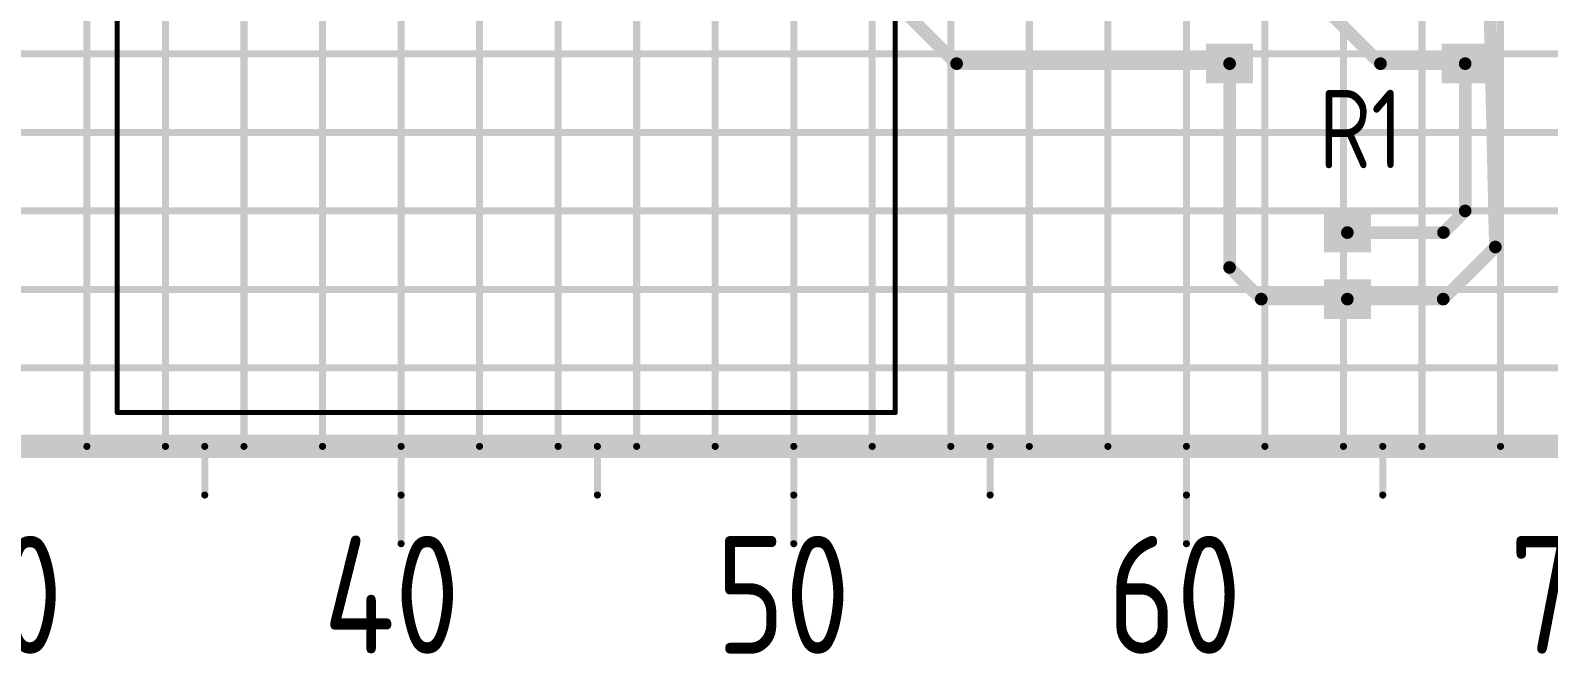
# Model space of a CAD drawing. Header units: millimetres. Extents: x 57 to 898, y 51 to 645.
# Drawn here: x 283.12 to 321.79, y 332.14 to 348.02 of the extents above; entities that cross this region are included whole.
import ezdxf

# ---------------------------------------------------------------- set-up
doc = ezdxf.new("R2010")
doc.units = ezdxf.units.MM
for name, color, linetype in [('Mechanical12', 56, 'Continuous'), ('Mechanical7', 56, 'Continuous'), ('Mechanical9', 56, 'Continuous')]:
    doc.layers.add(name, color=color, linetype=linetype)
doc.styles.add('GOST type A', font='gost.TTF', dxfattribs={"oblique": 15, "height": 0.2})

msp = doc.modelspace()

# ---------------------------------------------------------------- hatches: boundary and pattern name
at = {"layer": 'Mechanical12'}
for points in [[(314.262, 346.67), (314.262, 347.68), (313.068, 347.68), (313.068, 346.67)], [(314.262, 346.67), (314.262, 347.68), (313.068, 347.68), (313.068, 346.67)], [(319.068, 347.68), (319.068, 346.67), (320.262, 346.67), (320.262, 347.68)], [(319.068, 347.68), (319.068, 346.67), (320.262, 346.67), (320.262, 347.68)], [(317.262, 342.366), (317.262, 343.377), (316.068, 343.377), (316.068, 342.366)], [(317.262, 342.366), (317.262, 343.377), (316.068, 343.377), (316.068, 342.366)], [(317.262, 340.67), (317.262, 341.68), (316.068, 341.68), (316.068, 340.67)], [(317.262, 340.67), (317.262, 341.68), (316.068, 341.68), (316.068, 340.67)]]:
    msp.add_hatch(color=7, dxfattribs=at).paths.add_polyline_path(points)

# ---------------------------------------------------------------- linework, layer by layer
at = {"layer": 'Mechanical12', "color": 7}
for points, const_width in [([(285.339, 338.285), (285.339, 354.516)], 0.127), ([(305.151, 338.285), (305.151, 354.516)], 0.127), ([(300.325, 353.563), (306.713, 347.175)], 0.323), ([(315.811, 348.871), (317.507, 347.175)], 0.323), ([(320.288, 348.871), (320.434, 342.503)], 0.323), ([(306.713, 347.175), (313.665, 347.175)], 0.323), ([(313.665, 341.982), (313.665, 347.175)], 0.323), ([(317.507, 347.175), (319.665, 347.175)], 0.323), ([(319.665, 343.423), (319.665, 347.175)], 0.323), ([(319.113, 342.871), (319.665, 343.423)], 0.323), ([(316.665, 342.871), (319.113, 342.871)], 0.323), ([(319.105, 341.175), (320.434, 342.503)], 0.323), ([(313.665, 341.982), (314.472, 341.175)], 0.323), ([(314.472, 341.175), (316.665, 341.175)], 0.323), ([(316.665, 341.175), (319.105, 341.175)], 0.323), ([(285.339, 338.285), (305.151, 338.285)], 0.127), ([(252.565, 337.423), (373.665, 337.423)], 0.6), ([(252.565, 337.423), (373.665, 337.423)], 0.6), ([(252.565, 337.423), (373.665, 337.423)], 0.6), ([(252.565, 337.423), (373.665, 337.423)], 0.6)]:
    msp.add_lwpolyline(points, dxfattribs=dict(at, const_width=const_width))
for points, const_width in [([(306.632, 347.175, 1), (306.794, 347.175, 1)], 0.161), ([(306.632, 347.175, 1), (306.794, 347.175, 1)], 0.161), ([(313.584, 347.175, 1), (313.745, 347.175, 1)], 0.161), ([(313.584, 347.175, 1), (313.745, 347.175, 1)], 0.161), ([(317.426, 347.175, 1), (317.588, 347.175, 1)], 0.161), ([(317.426, 347.175, 1), (317.588, 347.175, 1)], 0.161), ([(319.584, 347.175, 1), (319.745, 347.175, 1)], 0.161), ([(319.584, 347.175, 1), (319.745, 347.175, 1)], 0.161), ([(319.584, 343.423, 1), (319.745, 343.423, 1)], 0.161), ([(319.584, 343.423, 1), (319.745, 343.423, 1)], 0.161), ([(316.584, 342.871, 1), (316.745, 342.871, 1)], 0.161), ([(319.032, 342.871, 1), (319.193, 342.871, 1)], 0.161), ([(319.032, 342.871, 1), (319.193, 342.871, 1)], 0.161), ([(320.353, 342.503, 1), (320.514, 342.503, 1)], 0.161), ([(320.353, 342.503, 1), (320.514, 342.503, 1)], 0.161), ([(313.584, 341.982, 1), (313.745, 341.982, 1)], 0.161), ([(313.584, 341.982, 1), (313.745, 341.982, 1)], 0.161), ([(314.391, 341.175, 1), (314.553, 341.175, 1)], 0.161), ([(314.391, 341.175, 1), (314.553, 341.175, 1)], 0.161), ([(316.584, 341.175, 1), (316.745, 341.175, 1)], 0.161), ([(316.584, 341.175, 1), (316.745, 341.175, 1)], 0.161), ([(319.025, 341.175, 1), (319.186, 341.175, 1)], 0.161), ([(319.025, 341.175, 1), (319.186, 341.175, 1)], 0.161), ([(285.307, 338.285, 1), (285.371, 338.285, 1)], 0.0635), ([(285.307, 338.285, 1), (285.371, 338.285, 1)], 0.0635), ([(305.119, 338.285, 1), (305.183, 338.285, 1)], 0.0635), ([(305.119, 338.285, 1), (305.183, 338.285, 1)], 0.0635)]:
    msp.add_lwpolyline(points, format="xyb", close=True, dxfattribs=dict(at, const_width=const_width))
at = {"layer": 'Mechanical9', "color": 7, "const_width": 0.18}
for points in [[(284.565, 337.423), (284.565, 518.023)], [(286.565, 337.423), (286.565, 518.023)], [(288.565, 337.423), (288.565, 518.023)], [(290.565, 337.423), (290.565, 518.023)], [(292.565, 337.423), (292.565, 518.023)], [(294.565, 337.423), (294.565, 518.023)], [(296.565, 337.423), (296.565, 518.023)], [(298.565, 337.423), (298.565, 518.023)], [(300.565, 337.423), (300.565, 518.023)], [(302.565, 337.423), (302.565, 518.023)], [(304.565, 337.423), (304.565, 518.023)], [(306.565, 337.423), (306.565, 518.023)], [(308.565, 337.423), (308.565, 518.023)], [(310.565, 337.423), (310.565, 518.023)], [(312.565, 337.423), (312.565, 518.023)], [(314.565, 337.423), (314.565, 518.023)], [(316.565, 337.423), (316.565, 518.023)], [(318.565, 337.423), (318.565, 518.023)], [(320.565, 337.423), (320.565, 518.023)], [(252.565, 347.423), (373.665, 347.423)], [(252.565, 345.423), (373.665, 345.423)], [(252.565, 343.423), (373.665, 343.423)], [(252.565, 341.423), (373.665, 341.423)], [(252.565, 339.423), (373.665, 339.423)], [(252.565, 337.423), (373.665, 337.423)], [(287.565, 336.183), (287.565, 337.423)], [(292.565, 336.183), (292.565, 337.423)], [(292.565, 334.943), (292.565, 337.423)], [(297.565, 336.183), (297.565, 337.423)], [(302.565, 336.183), (302.565, 337.423)], [(302.565, 334.943), (302.565, 337.423)], [(307.565, 336.183), (307.565, 337.423)], [(312.565, 336.183), (312.565, 337.423)], [(312.565, 334.943), (312.565, 337.423)], [(317.565, 336.183), (317.565, 337.423)]]:
    msp.add_lwpolyline(points, dxfattribs=at)
at = {"layer": 'Mechanical9', "color": 7, "const_width": 0.09}
for points in [[(284.52, 337.423, 1), (284.61, 337.423, 1)], [(286.52, 337.423, 1), (286.61, 337.423, 1)], [(287.52, 337.423, 1), (287.61, 337.423, 1)], [(288.52, 337.423, 1), (288.61, 337.423, 1)], [(290.52, 337.423, 1), (290.61, 337.423, 1)], [(292.52, 337.423, 1), (292.61, 337.423, 1)], [(292.52, 337.423, 1), (292.61, 337.423, 1)], [(292.52, 337.423, 1), (292.61, 337.423, 1)], [(294.52, 337.423, 1), (294.61, 337.423, 1)], [(296.52, 337.423, 1), (296.61, 337.423, 1)], [(297.52, 337.423, 1), (297.61, 337.423, 1)], [(298.52, 337.423, 1), (298.61, 337.423, 1)], [(300.52, 337.423, 1), (300.61, 337.423, 1)], [(302.52, 337.423, 1), (302.61, 337.423, 1)], [(302.52, 337.423, 1), (302.61, 337.423, 1)], [(302.52, 337.423, 1), (302.61, 337.423, 1)], [(304.52, 337.423, 1), (304.61, 337.423, 1)], [(306.52, 337.423, 1), (306.61, 337.423, 1)], [(307.52, 337.423, 1), (307.61, 337.423, 1)], [(308.52, 337.423, 1), (308.61, 337.423, 1)], [(310.52, 337.423, 1), (310.61, 337.423, 1)], [(312.52, 337.423, 1), (312.61, 337.423, 1)], [(312.52, 337.423, 1), (312.61, 337.423, 1)], [(312.52, 337.423, 1), (312.61, 337.423, 1)], [(314.52, 337.423, 1), (314.61, 337.423, 1)], [(316.52, 337.423, 1), (316.61, 337.423, 1)], [(317.52, 337.423, 1), (317.61, 337.423, 1)], [(318.52, 337.423, 1), (318.61, 337.423, 1)], [(320.52, 337.423, 1), (320.61, 337.423, 1)], [(287.52, 336.183, 1), (287.61, 336.183, 1)], [(292.52, 336.183, 1), (292.61, 336.183, 1)], [(297.52, 336.183, 1), (297.61, 336.183, 1)], [(302.52, 336.183, 1), (302.61, 336.183, 1)], [(307.52, 336.183, 1), (307.61, 336.183, 1)], [(312.52, 336.183, 1), (312.61, 336.183, 1)], [(317.52, 336.183, 1), (317.61, 336.183, 1)], [(292.52, 334.943, 1), (292.61, 334.943, 1)], [(302.52, 334.943, 1), (302.61, 334.943, 1)], [(312.52, 334.943, 1), (312.61, 334.943, 1)]]:
    msp.add_lwpolyline(points, format="xyb", close=True, dxfattribs=at)

# ---------------------------------------------------------------- texts
at = {"layer": 'Mechanical7', "color": 7, "style": 'GOST type A'}
for s, height, p in [('R1', 2, (315.938, 344.51)), ('30', 3, (280.587, 332.142)), ('40', 3, (290.589, 332.142)), ('50', 3, (300.587, 332.142)), ('60', 3, (310.559, 332.142)), ('70', 3, (320.798, 332.142))]:
    msp.add_text(s, height=height, dxfattribs=at).set_placement(p)

doc.saveas('drawing.dxf')
